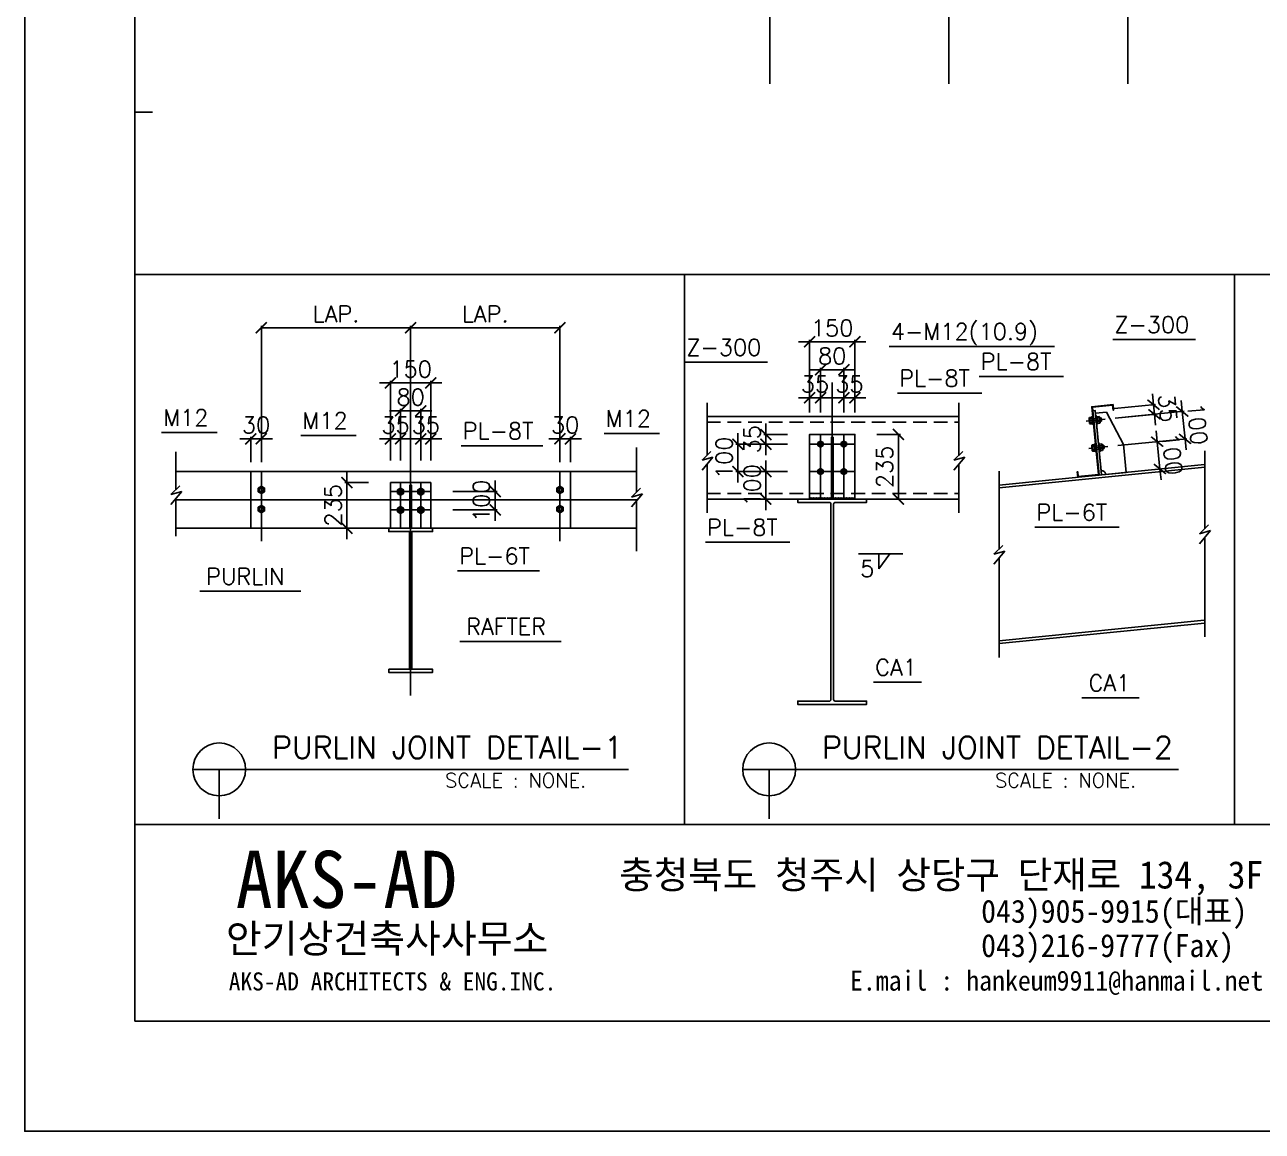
# Model space of a CAD drawing. Header units: metres. Extents: x -297536 to 1852864, y -630451 to -422551.
# Drawn here: x 290464 to 369226, y -630451 to -560020 of the extents above; entities that cross this region are included whole.
import ezdxf
from ezdxf.enums import TextEntityAlignment as Align

# ---------------------------------------------------------------- set-up
doc = ezdxf.new("R2010")
doc.units = ezdxf.units.M
doc.header["$LTSCALE"] = 700
doc.linetypes.add('CEN', pattern=[62, 60, -1, 0, -1])
doc.linetypes.add('HIDDEN', pattern=[0.375, 0.25, -0.125])
for name, color, linetype in [('CEN', 152, 'CEN'), ('DIM', 7, 'Continuous'), ('MAIN', 1, 'Continuous'), ('sec', 4, 'Continuous'), ('TEX', 3, 'Continuous'), ('된장공장-1$0$FORM', 2, 'Continuous'), ('된장공장-1$0$WID', 4, 'Continuous')]:
    doc.layers.add(name, color=color, linetype=linetype)
doc.styles.add('HGTXT', font='romans.shx', dxfattribs={"bigfont": 'WHGTXT.shx'})
doc.styles.add('WHGTXT', font='romans.shx', dxfattribs={"bigfont": 'WHGTXT.shx'})
doc.styles.add('된장공장-1$0$타이틀', font='GulimChe.ttf')
doc.dimstyles.new('KJ', dxfattribs={"dimscale": 700, "dimtxt": 1.5, "dimasz": 1, "dimexe": 0.18, "dimexo": 2, "dimgap": 0.5, "dimtad": 1, "dimdec": 0, "dimzin": 0, "dimdsep": 46, "dimlunit": 6, "dimtxsty": 'HGTXT', "dimblk": 'ARCHTICK', "dimcen": 0.09, "dimclrt": 3, "dimadec": 0, "dimazin": 0, "dimtfac": 1, "dimtdec": 0, "dimtix": 1, "dimtmove": 0, "dimatfit": 0, "dimldrblk": 'OBLIQUE', "dimfxl": 1, "dimtolj": 1, "dimtzin": 0, "dimarcsym": 0})

# ---------------------------------------------------------------- blocks, each defined once
blk = doc.blocks.new('_ArchTick')
at = {"color": 0, "linetype": 'ByBlock', "const_width": 0.15}
blk.add_lwpolyline([(-0.5, -0.5), (0.5, 0.5)], dxfattribs=at)
blk = doc.blocks.new('*D850')
at = {"color": 0, "lineweight": -2, "transparency": 16777216}
for p, q in [((339011, -586713), (335729, -586713)), ((335855, -586713), (335855, -586013)), ((335855, -586713), (335855, -588463)), ((339011, -588463), (335729, -588463)), ((335855, -588463), (335855, -589163))]:
    blk.add_line(p, q, dxfattribs=at)
at = {"layer": 'Defpoints', "color": 0, "transparency": 16777216}
for p in [(340411, -586713), (335855, -588463), (340411, -588463)]:
    blk.add_point(p, dxfattribs=at)
at = {"color": 0, "lineweight": -2, "transparency": 16777216, "xscale": 700, "yscale": 700, "zscale": 700}
for p, rotation in [((335855, -586713), 270), ((335855, -588463), 90)]:
    blk.add_blockref('_ArchTick', p, dxfattribs=dict(at, rotation=rotation))
at = {"color": 3, "transparency": 16777216, "insert": (334980, -587588), "char_height": 1050, "attachment_point": 5, "rotation": 90, "style": 'HGTXT'}
blk.add_mtext('\\A1;100', dxfattribs=at)
blk = doc.blocks.new('*D851')
at = {"color": 0, "lineweight": -2, "transparency": 16777216}
for p, q in [((337636, -588463), (337636, -587763)), ((339011, -588463), (337510, -588463)), ((337636, -590213), (337636, -588463)), ((339011, -590213), (337510, -590213)), ((337636, -590213), (337636, -590913))]:
    blk.add_line(p, q, dxfattribs=at)
at = {"layer": 'Defpoints', "color": 0, "transparency": 16777216}
for p in [(337636, -588463), (340411, -588463), (340411, -590213)]:
    blk.add_point(p, dxfattribs=at)
at = {"color": 0, "lineweight": -2, "transparency": 16777216, "xscale": 700, "yscale": 700, "zscale": 700}
for p, rotation in [((337636, -588463), 270), ((337636, -590213), 90)]:
    blk.add_blockref('_ArchTick', p, dxfattribs=dict(at, rotation=rotation))
at = {"color": 3, "transparency": 16777216, "insert": (336761, -589338), "char_height": 1050, "attachment_point": 5, "rotation": 90, "style": 'HGTXT'}
blk.add_mtext('\\A1;100', dxfattribs=at)
blk = doc.blocks.new('*D852')
at = {"color": 0, "lineweight": -2, "transparency": 16777216}
for p, q in [((337636, -586100), (337636, -585400)), ((339011, -586100), (337510, -586100)), ((339011, -586713), (337510, -586713)), ((337636, -586713), (337636, -586100)), ((337636, -586713), (337636, -587413))]:
    blk.add_line(p, q, dxfattribs=at)
at = {"layer": 'Defpoints', "color": 0, "transparency": 16777216}
for p in [(337636, -586100), (340411, -586100), (340411, -586713)]:
    blk.add_point(p, dxfattribs=at)
at = {"color": 0, "lineweight": -2, "transparency": 16777216, "xscale": 700, "yscale": 700, "zscale": 700}
for p, rotation in [((337636, -586100), 270), ((337636, -586713), 90)]:
    blk.add_blockref('_ArchTick', p, dxfattribs=dict(at, rotation=rotation))
at = {"color": 3, "transparency": 16777216, "insert": (336761, -586406), "char_height": 1050, "attachment_point": 5, "rotation": 90, "style": 'HGTXT'}
blk.add_mtext('\\A1;35', dxfattribs=at)
blk = doc.blocks.new('*D853')
at = {"color": 0, "lineweight": -2, "transparency": 16777216}
for p, q in [((341111, -581982), (340411, -581982)), ((341111, -584700), (341111, -581856)), ((341111, -581982), (342599, -581982)), ((342599, -584700), (342599, -581856)), ((342599, -581982), (343299, -581982))]:
    blk.add_line(p, q, dxfattribs=at)
at = {"layer": 'Defpoints', "color": 0, "transparency": 16777216}
for p in [(342599, -581982), (341111, -586100), (342599, -586100)]:
    blk.add_point(p, dxfattribs=at)
at = {"color": 0, "lineweight": -2, "transparency": 16777216, "xscale": 700, "yscale": 700, "zscale": 700}
blk.add_blockref('_ArchTick', (341111, -581982), dxfattribs=at)
at = {"color": 0, "lineweight": -2, "transparency": 16777216, "xscale": 700, "yscale": 700, "zscale": 700, "rotation": 180}
blk.add_blockref('_ArchTick', (342599, -581982), dxfattribs=at)
at = {"color": 3, "transparency": 16777216, "insert": (341855, -581107), "char_height": 1050, "attachment_point": 5, "style": 'HGTXT'}
blk.add_mtext('\\A1;80', dxfattribs=at)
blk = doc.blocks.new('*D854')
at = {"color": 0, "lineweight": -2, "transparency": 16777216}
for p, q in [((342599, -583763), (341899, -583763)), ((342599, -584700), (342599, -583637)), ((343299, -583763), (342599, -583763)), ((343299, -584700), (343299, -583637)), ((343299, -583763), (343999, -583763))]:
    blk.add_line(p, q, dxfattribs=at)
at = {"layer": 'Defpoints', "color": 0, "transparency": 16777216}
for p in [(342599, -583763), (342599, -586100), (343299, -586100)]:
    blk.add_point(p, dxfattribs=at)
at = {"color": 0, "lineweight": -2, "transparency": 16777216, "xscale": 700, "yscale": 700, "zscale": 700}
for p, rotation in [((342599, -583763), 4.8024767602e-06), ((343299, -583763), 180.0000048024767)]:
    blk.add_blockref('_ArchTick', p, dxfattribs=dict(at, rotation=rotation))
at = {"color": 3, "transparency": 16777216, "insert": (342949, -582888), "char_height": 1050, "attachment_point": 5, "rotation": 0, "style": 'HGTXT'}
blk.add_mtext('\\A1;35', dxfattribs=at)
blk = doc.blocks.new('*D855')
at = {"color": 0, "lineweight": -2, "transparency": 16777216}
for p, q in [((340411, -583763), (339711, -583763)), ((340411, -584700), (340411, -583637)), ((341111, -583763), (340411, -583763)), ((341111, -584700), (341111, -583637)), ((341111, -583763), (341811, -583763))]:
    blk.add_line(p, q, dxfattribs=at)
at = {"layer": 'Defpoints', "color": 0, "transparency": 16777216}
for p in [(340411, -583763), (340411, -586100), (341111, -586100)]:
    blk.add_point(p, dxfattribs=at)
at = {"color": 0, "lineweight": -2, "transparency": 16777216, "xscale": 700, "yscale": 700, "zscale": 700}
for p, rotation in [((340411, -583763), 4.8024767602e-06), ((341111, -583763), 180.0000048024767)]:
    blk.add_blockref('_ArchTick', p, dxfattribs=dict(at, rotation=rotation))
at = {"color": 3, "transparency": 16777216, "insert": (340761, -582888), "char_height": 1050, "attachment_point": 5, "rotation": 0, "style": 'HGTXT'}
blk.add_mtext('\\A1;35', dxfattribs=at)
blk = doc.blocks.new('*D856')
at = {"color": 0, "lineweight": -2, "transparency": 16777216}
for p, q in [((344699, -586100), (346200, -586100)), ((346074, -590213), (346074, -586100)), ((344699, -590213), (346200, -590213))]:
    blk.add_line(p, q, dxfattribs=at)
at = {"layer": 'Defpoints', "color": 0, "transparency": 16777216}
for p in [(343299, -586100), (346074, -586100), (343299, -590213)]:
    blk.add_point(p, dxfattribs=at)
at = {"color": 0, "lineweight": -2, "transparency": 16777216, "xscale": 700, "yscale": 700, "zscale": 700}
for p, rotation in [((346074, -586100), 90), ((346074, -590213), 270)]:
    blk.add_blockref('_ArchTick', p, dxfattribs=dict(at, rotation=rotation))
at = {"color": 3, "transparency": 16777216, "insert": (345199, -588157), "char_height": 1050, "attachment_point": 5, "rotation": 90, "style": 'HGTXT'}
blk.add_mtext('\\A1;235', dxfattribs=at)
blk = doc.blocks.new('*D857')
at = {"color": 0, "lineweight": -2, "transparency": 16777216}
for p, q in [((340411, -580201), (339711, -580201)), ((340411, -584700), (340411, -580075)), ((340411, -580201), (343299, -580201)), ((343299, -584700), (343299, -580075)), ((343299, -580201), (343999, -580201))]:
    blk.add_line(p, q, dxfattribs=at)
at = {"layer": 'Defpoints', "color": 0, "transparency": 16777216}
for p in [(343299, -580201), (340411, -586100), (343299, -586100)]:
    blk.add_point(p, dxfattribs=at)
at = {"color": 0, "lineweight": -2, "transparency": 16777216, "xscale": 700, "yscale": 700, "zscale": 700}
blk.add_blockref('_ArchTick', (340411, -580201), dxfattribs=at)
at = {"color": 0, "lineweight": -2, "transparency": 16777216, "xscale": 700, "yscale": 700, "zscale": 700, "rotation": 180}
blk.add_blockref('_ArchTick', (343299, -580201), dxfattribs=at)
at = {"color": 3, "transparency": 16777216, "insert": (341855, -579326), "char_height": 1050, "attachment_point": 5, "style": 'HGTXT'}
blk.add_mtext('\\A1;150', dxfattribs=at)
blk = doc.blocks.new('*D858')
at = {"color": 0, "lineweight": -2, "transparency": 16777216}
for p, q in [((364137, -584640), (364067, -583943)), ((359855, -585068), (364262, -584627)), ((364137, -584640), (364311, -586381)), ((360029, -586809), (364436, -586369)), ((364311, -586381), (364381, -587078))]:
    blk.add_line(p, q, dxfattribs=at)
at = {"layer": 'Defpoints', "color": 0, "transparency": 16777216}
for p in [(358462, -585207), (364311, -586381), (358636, -586949)]:
    blk.add_point(p, dxfattribs=at)
at = {"color": 0, "lineweight": -2, "transparency": 16777216, "xscale": 700, "yscale": 700, "zscale": 700}
for p, rotation in [((364137, -584640), 275.7099951563064), ((364311, -586381), 95.7099951563064)]:
    blk.add_blockref('_ArchTick', p, dxfattribs=dict(at, rotation=rotation))
at = {"color": 3, "transparency": 16777216, "insert": (365094, -585424), "char_height": 1050, "attachment_point": 5, "rotation": 275.71, "style": 'HGTXT'}
blk.add_mtext('\\A1;100', dxfattribs=at)
blk = doc.blocks.new('*D859')
at = {"color": 0, "lineweight": -2, "transparency": 16777216}
for p, q in [((362539, -586559), (362469, -585862)), ((360029, -586809), (362664, -586546)), ((362713, -588298), (362539, -586559)), ((360238, -588545), (362838, -588285)), ((362713, -588298), (362782, -588994))]:
    blk.add_line(p, q, dxfattribs=at)
at = {"layer": 'Defpoints', "color": 0, "transparency": 16777216}
for p in [(362539, -586559), (358636, -586949), (358845, -588685)]:
    blk.add_point(p, dxfattribs=at)
at = {"color": 0, "lineweight": -2, "transparency": 16777216, "xscale": 700, "yscale": 700, "zscale": 700}
for p, rotation in [((362539, -586559), 275.7100048159164), ((362713, -588298), 95.71000481591636)]:
    blk.add_blockref('_ArchTick', p, dxfattribs=dict(at, rotation=rotation))
at = {"color": 3, "transparency": 16777216, "insert": (363496, -587341), "char_height": 1050, "attachment_point": 5, "rotation": 275.71, "style": 'HGTXT'}
blk.add_mtext('\\A1;100', dxfattribs=at)
blk = doc.blocks.new('*D860')
at = {"color": 0, "lineweight": -2, "transparency": 16777216}
for p, q in [((362304, -584207), (362234, -583511)), ((359829, -584455), (362429, -584195)), ((362365, -584817), (362304, -584207)), ((359855, -585068), (362490, -584804)), ((362365, -584817), (362434, -585514))]:
    blk.add_line(p, q, dxfattribs=at)
at = {"layer": 'Defpoints', "color": 0, "transparency": 16777216}
for p in [(362304, -584207), (358436, -584594), (358462, -585207)]:
    blk.add_point(p, dxfattribs=at)
at = {"color": 0, "lineweight": -2, "transparency": 16777216, "xscale": 700, "yscale": 700, "zscale": 700}
for p, rotation in [((362304, -584207), 275.7100048159164), ((362365, -584817), 95.71000481591636)]:
    blk.add_blockref('_ArchTick', p, dxfattribs=dict(at, rotation=rotation))
at = {"color": 3, "transparency": 16777216, "insert": (363205, -584425), "char_height": 1050, "attachment_point": 5, "rotation": 275.71, "style": 'HGTXT'}
blk.add_mtext('\\A1;35', dxfattribs=at)
blk = doc.blocks.new('*D861')
at = {"color": 0, "lineweight": -2, "transparency": 16777216}
for p, q in [((324521, -586375), (323821, -586375)), ((324521, -587857), (324521, -586249)), ((325193, -586375), (324521, -586375)), ((325193, -587857), (325193, -586249)), ((325193, -586375), (325893, -586375))]:
    blk.add_line(p, q, dxfattribs=at)
at = {"layer": 'Defpoints', "color": 0, "transparency": 16777216}
for p in [(324521, -586375), (324521, -589257), (325193, -589257)]:
    blk.add_point(p, dxfattribs=at)
at = {"color": 0, "lineweight": -2, "transparency": 16777216, "xscale": 700, "yscale": 700, "zscale": 700}
for p, rotation in [((324521, -586375), 359.9999751338426), ((325193, -586375), 179.9999751338425)]:
    blk.add_blockref('_ArchTick', p, dxfattribs=dict(at, rotation=rotation))
at = {"color": 3, "transparency": 16777216, "insert": (324857, -585500), "char_height": 1050, "attachment_point": 5, "rotation": 359.99998, "style": 'HGTXT'}
blk.add_mtext('\\A1;30', dxfattribs=at)
blk = doc.blocks.new('*D862')
at = {"color": 0, "lineweight": -2, "transparency": 16777216}
for p, q in [((304849, -586375), (304149, -586375)), ((304849, -587857), (304849, -586249)), ((305522, -586375), (304849, -586375)), ((305522, -587857), (305522, -586249)), ((305522, -586375), (306222, -586375))]:
    blk.add_line(p, q, dxfattribs=at)
at = {"layer": 'Defpoints', "color": 0, "transparency": 16777216}
for p in [(304849, -586375), (304849, -589257), (305522, -589257)]:
    blk.add_point(p, dxfattribs=at)
at = {"color": 0, "lineweight": -2, "transparency": 16777216, "xscale": 700, "yscale": 700, "zscale": 700}
for p, rotation in [((304849, -586375), 359.9999751338426), ((305522, -586375), 179.9999751338425)]:
    blk.add_blockref('_ArchTick', p, dxfattribs=dict(at, rotation=rotation))
at = {"color": 3, "transparency": 16777216, "insert": (305186, -585500), "char_height": 1050, "attachment_point": 5, "rotation": 359.99998, "style": 'HGTXT'}
blk.add_mtext('\\A1;30', dxfattribs=at)
blk = doc.blocks.new('*D863')
at = {"color": 0, "lineweight": -2, "transparency": 16777216}
for p, q in [((305522, -586686), (305522, -579176)), ((315021, -579302), (305522, -579302)), ((315021, -586686), (315021, -579176))]:
    blk.add_line(p, q, dxfattribs=at)
at = {"layer": 'Defpoints', "color": 0, "transparency": 16777216}
for p in [(305522, -579302), (305522, -588086), (315021, -588086)]:
    blk.add_point(p, dxfattribs=at)
at = {"color": 0, "lineweight": -2, "transparency": 16777216, "xscale": 700, "yscale": 700, "zscale": 700}
for p, rotation in [((305522, -579302), 179.9999751338425), ((315021, -579302), 359.9999751338426)]:
    blk.add_blockref('_ArchTick', p, dxfattribs=dict(at, rotation=rotation))
at = {"color": 3, "transparency": 16777216, "insert": (310272, -578427), "char_height": 1050, "attachment_point": 5, "rotation": 359.99998, "style": 'HGTXT'}
blk.add_mtext('\\A1;LAP.', dxfattribs=at)
blk = doc.blocks.new('*D864')
at = {"color": 0, "lineweight": -2, "transparency": 16777216}
for p, q in [((315021, -586686), (315021, -579176)), ((324521, -579302), (315021, -579302)), ((324521, -586686), (324521, -579176))]:
    blk.add_line(p, q, dxfattribs=at)
at = {"layer": 'Defpoints', "color": 0, "transparency": 16777216}
for p in [(315021, -579302), (315021, -588086), (324521, -588086)]:
    blk.add_point(p, dxfattribs=at)
at = {"color": 0, "lineweight": -2, "transparency": 16777216, "xscale": 700, "yscale": 700, "zscale": 700}
for p, rotation in [((315021, -579302), 179.9999751338425), ((324521, -579302), 359.9999751338426)]:
    blk.add_blockref('_ArchTick', p, dxfattribs=dict(at, rotation=rotation))
at = {"color": 3, "transparency": 16777216, "insert": (319771, -578427), "char_height": 1050, "attachment_point": 5, "rotation": 359.99998, "style": 'HGTXT'}
blk.add_mtext('\\A1;LAP.', dxfattribs=at)
blk = doc.blocks.new('*D865')
at = {"color": 0, "lineweight": -2, "transparency": 16777216}
for p, q in [((310967, -589155), (310967, -588455)), ((312343, -589155), (310841, -589155)), ((310967, -592069), (310967, -589155)), ((312343, -592069), (310841, -592069)), ((310967, -592069), (310967, -592769))]:
    blk.add_line(p, q, dxfattribs=at)
at = {"layer": 'Defpoints', "color": 0, "transparency": 16777216}
for p in [(310967, -589155), (313743, -589155), (313743, -592069)]:
    blk.add_point(p, dxfattribs=at)
at = {"color": 0, "lineweight": -2, "transparency": 16777216, "xscale": 700, "yscale": 700, "zscale": 700}
for p, rotation in [((310967, -589155), 270), ((310967, -592069), 90)]:
    blk.add_blockref('_ArchTick', p, dxfattribs=dict(at, rotation=rotation))
at = {"color": 3, "transparency": 16777216, "insert": (310092, -590612), "char_height": 1050, "attachment_point": 5, "rotation": 90, "style": 'HGTXT'}
blk.add_mtext('\\A1;235', dxfattribs=at)
blk = doc.blocks.new('*D866')
at = {"color": 0, "lineweight": -2, "transparency": 16777216}
for p, q in [((320401, -589737), (320401, -589037)), ((317710, -589737), (320527, -589737)), ((320401, -590903), (320401, -589737)), ((317710, -590903), (320527, -590903)), ((320401, -590903), (320401, -591603))]:
    blk.add_line(p, q, dxfattribs=at)
at = {"layer": 'Defpoints', "color": 0, "transparency": 16777216}
for p in [(316310, -589737), (320401, -589737), (316310, -590903)]:
    blk.add_point(p, dxfattribs=at)
at = {"color": 0, "lineweight": -2, "transparency": 16777216, "xscale": 700, "yscale": 700, "zscale": 700}
for p, rotation in [((320401, -589737), 270), ((320401, -590903), 90)]:
    blk.add_blockref('_ArchTick', p, dxfattribs=dict(at, rotation=rotation))
at = {"color": 3, "transparency": 16777216, "insert": (319526, -590320), "char_height": 1050, "attachment_point": 5, "rotation": 90, "style": 'HGTXT'}
blk.add_mtext('\\A1;100', dxfattribs=at)
blk = doc.blocks.new('*D867')
at = {"color": 0, "lineweight": -2, "transparency": 16777216}
for p, q in [((314384, -584598), (313684, -584598)), ((314384, -587755), (314384, -584472)), ((314384, -584598), (315668, -584598)), ((315668, -587755), (315668, -584472)), ((315668, -584598), (316368, -584598))]:
    blk.add_line(p, q, dxfattribs=at)
at = {"layer": 'Defpoints', "color": 0, "transparency": 16777216}
for p in [(315668, -584598), (314384, -589155), (315668, -589155)]:
    blk.add_point(p, dxfattribs=at)
at = {"color": 0, "lineweight": -2, "transparency": 16777216, "xscale": 700, "yscale": 700, "zscale": 700}
blk.add_blockref('_ArchTick', (314384, -584598), dxfattribs=at)
at = {"color": 0, "lineweight": -2, "transparency": 16777216, "xscale": 700, "yscale": 700, "zscale": 700, "rotation": 180}
blk.add_blockref('_ArchTick', (315668, -584598), dxfattribs=at)
at = {"color": 3, "transparency": 16777216, "insert": (315026, -583723), "char_height": 1050, "attachment_point": 5, "style": 'HGTXT'}
blk.add_mtext('\\A1;80', dxfattribs=at)
blk = doc.blocks.new('*D868')
at = {"color": 0, "lineweight": -2, "transparency": 16777216}
for p, q in [((315668, -586379), (314968, -586379)), ((315668, -587755), (315668, -586253)), ((316310, -586379), (315668, -586379)), ((316310, -587755), (316310, -586253)), ((316310, -586379), (317010, -586379))]:
    blk.add_line(p, q, dxfattribs=at)
at = {"layer": 'Defpoints', "color": 0, "transparency": 16777216}
for p in [(315668, -586379), (315668, -589155), (316310, -589155)]:
    blk.add_point(p, dxfattribs=at)
at = {"color": 0, "lineweight": -2, "transparency": 16777216, "xscale": 700, "yscale": 700, "zscale": 700}
for p, rotation in [((315668, -586379), 4.8024767602e-06), ((316310, -586379), 180.0000048024767)]:
    blk.add_blockref('_ArchTick', p, dxfattribs=dict(at, rotation=rotation))
at = {"color": 3, "transparency": 16777216, "insert": (315989, -585504), "char_height": 1050, "attachment_point": 5, "rotation": 0, "style": 'HGTXT'}
blk.add_mtext('\\A1;35', dxfattribs=at)
blk = doc.blocks.new('*D869')
at = {"color": 0, "lineweight": -2, "transparency": 16777216}
for p, q in [((313743, -586379), (313043, -586379)), ((313743, -587755), (313743, -586253)), ((314384, -586379), (313743, -586379)), ((314384, -587755), (314384, -586253)), ((314384, -586379), (315084, -586379))]:
    blk.add_line(p, q, dxfattribs=at)
at = {"layer": 'Defpoints', "color": 0, "transparency": 16777216}
for p in [(313743, -586379), (313743, -589155), (314384, -589155)]:
    blk.add_point(p, dxfattribs=at)
at = {"color": 0, "lineweight": -2, "transparency": 16777216, "xscale": 700, "yscale": 700, "zscale": 700}
for p, rotation in [((313743, -586379), 4.8024767602e-06), ((314384, -586379), 180.0000048024767)]:
    blk.add_blockref('_ArchTick', p, dxfattribs=dict(at, rotation=rotation))
at = {"color": 3, "transparency": 16777216, "insert": (314063, -585504), "char_height": 1050, "attachment_point": 5, "rotation": 0, "style": 'HGTXT'}
blk.add_mtext('\\A1;35', dxfattribs=at)
blk = doc.blocks.new('*D870')
at = {"color": 0, "lineweight": -2, "transparency": 16777216}
for p, q in [((313743, -582817), (313043, -582817)), ((313743, -587755), (313743, -582691)), ((313743, -582817), (316310, -582817)), ((316310, -587755), (316310, -582691)), ((316310, -582817), (317010, -582817))]:
    blk.add_line(p, q, dxfattribs=at)
at = {"layer": 'Defpoints', "color": 0, "transparency": 16777216}
for p in [(316310, -582817), (313743, -589155), (316310, -589155)]:
    blk.add_point(p, dxfattribs=at)
at = {"color": 0, "lineweight": -2, "transparency": 16777216, "xscale": 700, "yscale": 700, "zscale": 700}
blk.add_blockref('_ArchTick', (313743, -582817), dxfattribs=at)
at = {"color": 0, "lineweight": -2, "transparency": 16777216, "xscale": 700, "yscale": 700, "zscale": 700, "rotation": 180}
blk.add_blockref('_ArchTick', (316310, -582817), dxfattribs=at)
at = {"color": 3, "transparency": 16777216, "insert": (315026, -581942), "char_height": 1050, "attachment_point": 5, "style": 'HGTXT'}
blk.add_mtext('\\A1;150', dxfattribs=at)
blk = doc.blocks.new('Form01')
at = {"ltscale": 0.015}
blk.add_lwpolyline([(0, 0), (420, 0), (420, -297), (0, -297)], close=True, dxfattribs=at)
at = {"layer": '된장공장-1$0$FORM', "color": 4, "ltscale": 250}
blk.add_line((410, -269.1), (10, -269.1), dxfattribs=at)
at = {"layer": '된장공장-1$0$WID', "ltscale": 250}
for p, q in [((10, -10), (10, -287)), ((11.62, -204.32), (10, -204.32)), ((110, -269.1), (110, -267.47)), ((10, -287), (410, -287))]:
    blk.add_line(p, q, dxfattribs=at)
at = {"color": 1, "ltscale": 250, "style": '된장공장-1$0$타이틀'}
for s, height, p in [('AKS-AD', 5.192, (19.18, -276.69)), ('AKS-AD ARCHITECTS & ENG.INC.', 1.6458, (18.55, -284.2))]:
    blk.add_text(s, height=height, dxfattribs=at).set_placement(p)
at = {"color": 4, "ltscale": 250, "style": '된장공장-1$0$타이틀'}
blk.add_text('안기상건축사사무소', height=2.596, dxfattribs=at).set_placement((18.29, -280.77))
at = {"layer": '된장공장-1$0$FORM', "color": 7, "ltscale": 250, "style": '된장공장-1$0$타이틀'}
for s, height, p in [('충청북도 청주시 상당구 단재로 134, 3F', 2.5, (112.61, -274.93)), ('E.mail : hankeum9911@hanmail.net', 1.8172, (112.61, -284.21))]:
    blk.add_text(s, height=height, dxfattribs=at).set_placement(p, align=Align.RIGHT)
for s, p in [('043)905-9915(대표)', (86.96, -278.04)), ('043)216-9777(Fax)', (86.96, -281.16))]:
    blk.add_text(s, height=2.0934, dxfattribs=at).set_placement(p)

msp = doc.modelspace()

# ---------------------------------------------------------------- linework, layer by layer
for p, q in [((333895.8, -584087.6), (333895.8, -587415.9)), ((349923, -584087.6), (349923, -587415.9)), ((358203.8, -585069.5), (358236.3, -585024)), ((358203.8, -585069.5), (358236.1, -585393.4)), ((358245.7, -585118.1), (358207.3, -585104.6)), ((358388.2, -585103.8), (358209, -585121.7)), ((358245.7, -585118.1), (358210.7, -585138.9)), ((358378.8, -585009.8), (358236.3, -585024)), ((358236.3, -585024), (358277.1, -585431.5)), ((358642.4, -585078.4), (358450.9, -585097.5)), ((358695.7, -584978.1), (358838.1, -584963.8)), ((358705.1, -585072.1), (358966.8, -585046)), ((358838.1, -584963.8), (358878.9, -585371.3)), ((358879.1, -585002), (358838.1, -584963.8)), ((358847.5, -585057.9), (358882.6, -585037.1)), ((358847.5, -585057.9), (358886, -585071.3)), ((358879.1, -585002), (358911.4, -585325.8)), ((358904.1, -585052.2), (358925, -585261.2)), ((358925, -585050.1), (358945.9, -585259.1)), ((358945.9, -585048), (358966.8, -585257)), ((358966.8, -585046), (358987.7, -585254.9)), ((358266.6, -585327), (358228.2, -585313.6)), ((358409.1, -585312.8), (358229.9, -585330.7)), ((358266.6, -585327), (358231.6, -585347.8)), ((358236.1, -585393.4), (358277.1, -585431.5)), ((358277.1, -585431.5), (358419.5, -585417.2)), ((358663.3, -585287.3), (358471.7, -585306.5)), ((358726, -585281.1), (358987.7, -585254.9)), ((358878.9, -585371.3), (358736.4, -585385.6)), ((358868.4, -585266.8), (358903.5, -585246)), ((358868.4, -585266.8), (358906.9, -585280.3)), ((358911.4, -585325.8), (358878.9, -585371.3)), ((358377.9, -586811), (358410.5, -586765.5)), ((358552.9, -586751.3), (358410.5, -586765.5)), ((358410.5, -586765.5), (358451.2, -587173)), ((358869.8, -586719.6), (359012.3, -586705.3)), ((359012.3, -586705.3), (359053, -587112.8)), ((359053.2, -586743.5), (359012.3, -586705.3)), ((359053.2, -586743.5), (359085.6, -587067.4)), ((300086.3, -587211.1), (300086.3, -589609.3)), ((329409, -586938.1), (329409, -589761.8)), ((334265, -587539.1), (333572.2, -588370.1)), ((334134.1, -587177.5), (333576.2, -587735.5)), ((333576.2, -587735.5), (334265, -587539.1)), ((333895.8, -587415.9), (333895.8, -587415.9)), ((350292.2, -587539.1), (349599.4, -588370.1)), ((350161.3, -587177.5), (349603.4, -587735.5)), ((349603.4, -587735.5), (350292.2, -587539.1)), ((349923, -587415.9), (349923, -587415.9)), ((358377.9, -586811), (358410.3, -587134.9)), ((358419.9, -586859.6), (358381.4, -586846.1)), ((358562.3, -586845.3), (358383.1, -586863.2)), ((358419.9, -586859.6), (358384.8, -586880.4)), ((358440.7, -587068.5), (358402.3, -587055.1)), ((358583.2, -587054.3), (358404, -587072.2)), ((358440.7, -587068.5), (358405.7, -587089.3)), ((358410.3, -587134.9), (358451.2, -587173)), ((358451.2, -587173), (358593.6, -587158.7)), ((358816.5, -586819.9), (358625, -586839)), ((358837.4, -587028.8), (358645.9, -587048)), ((358879.2, -586813.6), (359140.9, -586787.5)), ((358900.1, -587022.6), (359161.8, -586996.4)), ((359053, -587112.8), (358910.6, -587127.1)), ((359021.7, -586799.4), (359056.7, -586778.6)), ((359021.7, -586799.4), (359060.1, -586812.8)), ((359042.6, -587008.3), (359077.6, -586987.5)), ((359042.6, -587008.3), (359081, -587021.8)), ((359085.6, -587067.4), (359053, -587112.8)), ((359078.2, -586793.7), (359099.1, -587002.7)), ((359099.1, -586791.6), (359120, -587000.6)), ((359120, -586789.5), (359140.9, -586998.5)), ((359140.9, -586787.5), (359161.8, -586996.4)), ((365562.5, -587133.5), (365562.5, -592097.9)), ((333895.8, -587981.9), (333895.8, -591088.1)), ((349923, -587981.9), (349923, -591088.1)), ((352472.5, -588442.4), (352472.5, -593406.8)), ((300455.5, -589732.6), (299762.7, -590563.5)), ((300324.6, -589370.9), (299766.7, -589928.9)), ((299766.7, -589928.9), (300455.5, -589732.6)), ((300086.3, -589609.3), (300086.3, -589609.3)), ((313742.6, -589154.5), (315026.2, -589154.6)), ((313742.6, -592069.2), (313742.6, -589154.5)), ((315026.2, -589154.5), (316309.8, -589154.6)), ((316309.8, -592069.2), (316309.8, -589154.5)), ((329778.1, -589885.1), (329085.4, -590716.1)), ((329647.3, -589523.5), (329089.3, -590081.5)), ((329089.3, -590081.5), (329778.1, -589885.1)), ((365562.5, -589668.3), (365562.5, -592097.9)), ((300086.3, -590175.4), (300086.3, -592573.6)), ((329409, -590327.9), (329409, -593537.7)), ((352472.5, -590977.1), (352472.5, -593406.8)), ((365931.7, -592221.2), (365238.9, -593052.1)), ((365800.8, -591859.6), (365242.9, -592417.5)), ((365242.9, -592417.5), (365931.7, -592221.2)), ((365562.5, -592097.9), (365562.5, -592097.9)), ((365562.5, -592664), (365562.5, -595093.7)), ((365562.5, -592664), (365562.5, -598978.4)), ((344822, -594652.5), (345514.2, -593697)), ((344822, -593697), (344822, -594652.5)), ((352841.7, -593530.1), (352148.9, -594361)), ((352710.8, -593168.4), (352152.9, -593726.4)), ((352152.9, -593726.4), (352841.7, -593530.1)), ((352472.5, -593406.8), (352472.5, -593406.8)), ((352472.5, -593972.9), (352472.5, -596402.5)), ((352472.5, -593972.9), (352472.5, -600287.2))]:
    msp.add_line(p, q)
at = {"color": 5}
for points in [[(332464.2, -610917.4), (297464.2, -610917.4), (297464.2, -575917.4), (332464.2, -575917.4)], [(367464.2, -610917.1), (332464.2, -610917.1), (332464.2, -575917.4), (367464.2, -575917.4)], [(402464.2, -610917.4), (367464.2, -610917.4), (367464.2, -575917.4), (402464.2, -575917.4)]]:
    msp.add_lwpolyline(points, close=True, dxfattribs=at)
for points in [[(358437.3, -584961.7), (358486.4, -585452.8), (358423.7, -585459), (358374.6, -584968)], [(358628.8, -584942.6), (358677.9, -585433.6), (358740.6, -585427.3), (358691.5, -584936.3)], [(341276.7, -586808.5), (341110.9, -586904.2), (340945.1, -586808.5), (340945.1, -586617), (341110.9, -586521.3), (341276.7, -586617)], [(342764.4, -586808.5), (342598.5, -586904.2), (342432.7, -586808.5), (342432.7, -586617), (342598.5, -586521.3), (342764.4, -586617)], [(358611.4, -586703.2), (358660.5, -587194.3), (358597.8, -587200.5), (358548.7, -586709.5)], [(358803, -586684.1), (358852.1, -587175.1), (358914.8, -587168.9), (358865.7, -586677.8)], [(341276.7, -588558.7), (341110.9, -588654.4), (340945.1, -588558.7), (340945.1, -588367.2), (341110.9, -588271.5), (341276.7, -588367.2)], [(342764.4, -588558.7), (342598.5, -588654.4), (342432.7, -588558.7), (342432.7, -588367.2), (342598.5, -588271.5), (342764.4, -588367.2)], [(305324, -589513.9), (305525.8, -589397.5), (305727.5, -589514.1), (305727.3, -589747), (305525.6, -589863.3), (305323.9, -589746.8)], [(314191.8, -589626.1), (314384.4, -589514.9), (314577, -589626.1), (314577, -589848.5), (314384.4, -589959.7), (314191.8, -589848.5)], [(315475.4, -589626.1), (315668, -589514.9), (315860.6, -589626.1), (315860.6, -589848.5), (315668, -589959.7), (315475.4, -589848.5)], [(324728.3, -589513.9), (324526.6, -589397.5), (324324.9, -589514.1), (324325, -589747), (324526.8, -589863.3), (324728.4, -589746.8)], [(305324, -590734.2), (305525.8, -590617.8), (305727.5, -590734.4), (305727.3, -590967.3), (305525.6, -591083.7), (305323.9, -590967.1)], [(314191.8, -590792.2), (314384.4, -590681), (314577, -590792.2), (314577, -591014.6), (314384.4, -591125.8), (314191.8, -591014.6)], [(315475.4, -590792.2), (315668, -590681), (315860.6, -590792.2), (315860.6, -591014.6), (315668, -591125.8), (315475.4, -591014.6)], [(324728.3, -590734.2), (324526.6, -590617.8), (324324.9, -590734.4), (324325, -590967.3), (324526.8, -591083.7), (324728.4, -590967.1)]]:
    msp.add_lwpolyline(points, close=True)
for centre, radius in [((341110.9, -586712.7), 165.8), ((341110.9, -586712.7), 105), ((342598.5, -586712.7), 165.8), ((342598.5, -586712.7), 105), ((341110.9, -588462.9), 165.8), ((342598.5, -588462.9), 165.8), ((341110.9, -588462.9), 105), ((342598.5, -588462.9), 105), ((305525.7, -589630.4), 201.7), ((305525.7, -589630.4), 127.7), ((314384.4, -589737.3), 192.6), ((314384.4, -589737.3), 122), ((315668, -589737.3), 192.6), ((315668, -589737.3), 122), ((324526.7, -589630.4), 201.7), ((324526.7, -589630.4), 127.7), ((305525.7, -590850.8), 201.7), ((314384.4, -590903.4), 192.6), ((315668, -590903.4), 192.6), ((324526.7, -590850.8), 201.7), ((305525.7, -590850.8), 127.7), ((314384.4, -590903.4), 122), ((315668, -590903.4), 122), ((324526.7, -590850.8), 127.7)]:
    msp.add_circle(centre, radius)
for centre, start in [((340498.3, -590213.1), 0), ((340673.3, -590213.1), 0), ((340848.4, -590213.1), 0), ((341023.4, -590213.1), 0), ((341198.4, -590213.1), 0), ((341373.4, -590213.1), 0), ((341548.4, -590213.1), 0), ((341723.5, -590213.1), 0), ((341898.5, -590213.1), 0), ((342073.5, -590213.1), 0), ((342248.5, -590213.1), 0), ((342423.5, -590213.1), 0), ((342598.5, -590213.1), 0), ((342773.6, -590213.1), 0), ((342948.6, -590213.1), 0), ((343123.6, -590213.1), 0), ((343298.6, -590213.1), 89.997551)]:
    msp.add_arc(centre, 87.5, start, 180)
at = {"layer": 'CEN'}
for p, q in [((337880, -488252.5), (337880, -563790)), ((349280, -488252.5), (349280, -563790)), ((360680, -488252.5), (360680, -563790)), ((341854.7, -582793.9), (341854.7, -590213.1)), ((359219.2, -585131.5), (358017.5, -585251.7)), ((315026.2, -586403.9), (315026.2, -602717)), ((340410.8, -586712.7), (343298.6, -586712.7)), ((341110.9, -586100.2), (341110.9, -590213.1)), ((342598.5, -586100.2), (342598.5, -590213.1)), ((359393.3, -586873), (358191.6, -586993.2)), ((305525.7, -588459), (305525.7, -592897.2)), ((324526.7, -588459), (324526.7, -592897.2)), ((340410.8, -588462.9), (343298.6, -588462.9)), ((315026.2, -589737.4), (313742.6, -589737.3)), ((314384.4, -589154.7), (314384.4, -592069.2)), ((316309.8, -589737.4), (315026.2, -589737.3)), ((315668, -589154.7), (315668, -592069.2)), ((300086.3, -590264), (329462.3, -590264)), ((315026.2, -590903.3), (313742.6, -590903.2)), ((316309.8, -590903.3), (315026.2, -590903.2))]:
    msp.add_line(p, q, dxfattribs=at)
at = {"layer": 'DIM'}
for points in [[(342598.5, -586712.7, 0, 350, 0), (343041.3, -585760.6, 0, 0, 0), (345490.9, -580492.6, 0, 0, 0)], [(359053.7, -584266.4, 0, 350, 0), (359215.7, -583229, 0, 0, 0), (359711.1, -580054.6, 0, 0, 0)], [(340410.8, -586100.2, 0, 350, 0), (339882.8, -585192.6, 0, 0, 0), (337738.7, -581507.2, 0, 0, 0)], [(358514.1, -584586.4, 0, 350, 0), (357815.4, -583802.6, 0, 0, 0), (356568.9, -582404, 0, 0, 0)], [(343298.6, -586100.2, 0, 350, 0), (344052.6, -585369.4, 0, 0, 0), (346017.4, -583464.7, 0, 0, 0)], [(305525.7, -589630.1, 0, 350, 0), (304883.9, -588799, 0, 0, 0), (302713, -585987.9, 0, 0, 0)], [(324526.7, -589630.4, 0, 350, 0), (325173.6, -588803.4, 0, 0, 0), (327339.4, -586034.6, 0, 0, 0)], [(314384.4, -589737.3, 0, 350, 0), (313733.7, -588913.2, 0, 0, 0), (311571.7, -586174.8, 0, 0, 0)], [(315927.3, -589469.2, 0, 350, 0), (316617.1, -588677.6, 0, 0, 0), (318236.7, -586819.1, 0, 0, 0)], [(359479.4, -587559.1, 0, 350, 0), (359629.4, -588598.3, 0, 0, 0), (360121.3, -592005.5, 0, 0, 0)], [(340851.3, -589072.5, 0, 350, 0), (340430.1, -590034.3, 0, 0, 0), (339149.9, -592957.8, 0, 0, 0)], [(342248.5, -590125.6, 0, 350, 0), (342604.3, -591113.5, 0, 0, 0), (343535, -593697, 0, 0, 0)], [(315078.7, -591544.6, 0, 350, 0), (315784.7, -592321.8, 0, 0, 0), (318014.3, -594776.3, 0, 0, 0)], [(310709.5, -591698.6, 0, 350, 0), (310163.9, -592595.7, 0, 0, 0), (308042.8, -596082.8, 0, 0, 0)], [(315061.6, -595899, 0, 350, 0), (315772.8, -596671.4, 0, 0, 0), (318165.9, -599270.6, 0, 0, 0)], [(341942.2, -598340.8, 0, 350, 0), (342557.2, -599191.9, 0, 0, 0), (344491.4, -601868.8, 0, 0, 0)], [(362285.4, -598426.7, 0, 350, 0), (362077.5, -599455.9, 0, 0, 0), (361389.9, -602859.8, 0, 0, 0)]]:
    msp.add_lwpolyline(points, format="xyseb", dxfattribs=at)
for points in [[(364977.5, -580054.6), (359711.1, -580054.6)], [(355998.7, -580492.6), (345490.9, -580492.6)], [(337738.7, -581507.2), (332472.3, -581507.2)], [(356568.9, -582404), (351204.9, -582404)], [(351381.5, -583464.7), (346017.4, -583464.7)], [(302704.9, -585977.5), (299176.7, -585977.5)], [(311563.5, -586164.5), (308035.4, -586164.5)], [(330867.5, -586034.6), (327339.4, -586034.6)], [(323444.4, -586819.1), (318236.7, -586819.1)], [(360121.3, -592005.5), (354757.3, -592005.5)], [(339149.9, -592957.8), (333785.9, -592957.8)], [(343535, -593697), (346352.6, -593697)], [(346234.7, -593697), (343535, -593697)], [(323222.1, -594776.3), (318014.3, -594776.3)], [(308042.8, -596082.8), (301611.9, -596082.8)], [(324596.8, -599270.6), (318165.9, -599270.6)], [(347532.2, -601868.8), (344491.4, -601868.8)], [(361389.9, -602859.8), (357736.2, -602859.8)]]:
    msp.add_lwpolyline(points, dxfattribs=at)
for points in [[(358844.7, -588684.6), (359001.4, -588668.9), (358592.4, -584578.6), (358435.7, -584594.2)], [(340410.8, -590213.1), (343298.6, -590213.1), (343298.6, -586100.2), (340410.8, -586100.2)], [(341802.2, -590178.1), (341907.2, -590178.1), (341907.2, -586275.2), (341802.2, -586275.2)], [(314973.7, -592069.2), (315078.7, -592069.2), (315078.7, -589316.3), (314973.7, -589316.3)]]:
    msp.add_lwpolyline(points, close=True, dxfattribs=at)
msp.add_lwpolyline([(359262.7, -588642.8), (360568.8, -588512.2), (360390.7, -586730.9), (359306.5, -584683.1), (358609.9, -584752.7), (358975.3, -588407.7, -0.4142136)], format="xyb", close=True, dxfattribs=at)
at = {"layer": 'MAIN'}
for p, q in [((352472.5, -589321.8), (365547.3, -588014.4)), ((352472.5, -589497.7), (365564.7, -588188.6)), ((352472.5, -599232), (365529.9, -597926.4)), ((352472.5, -599407.9), (365547.3, -598100.5))]:
    msp.add_line(p, q, dxfattribs=at)
msp.add_lwpolyline([(341854.7, -590213.1), (344042.5, -590213.1), (344042.5, -590423.1), (342047.2, -590423.1, 0.4142136), (341942.2, -590528.2), (341942.2, -602968.4, 0.4142136), (342047.2, -603073.4), (344042.5, -603073.4), (344042.5, -603283.5), (339667, -603283.5), (339667, -603073.4), (341662.2, -603073.4, 0.4142136), (341767.2, -602968.4), (341767.2, -590528.2, 0.4142136), (341662.2, -590423.1), (339667, -590423.1), (339667, -590213.1)], format="xyb", close=True, dxfattribs=at)
msp.add_lwpolyline([(313626.2, -601038.9), (313626.2, -601248.9), (316426.2, -601248.9), (316426.2, -601038.9), (315096.2, -601038.9), (315096.2, -592279.2), (316426.2, -592279.2), (316426.2, -592069.2), (313626.2, -592069.2), (313626.2, -592279.2), (314956.2, -592279.2), (314956.2, -601038.9)], close=True, dxfattribs=at)
at = {"layer": 'sec'}
for p, q in [((333880.6, -584962.6), (349907.8, -584962.6)), ((329409, -588456.7), (300086.3, -588456.7)), ((304853.3, -588458.7), (304853.3, -592069.2)), ((325199, -588458.7), (325199, -592069.2)), ((333880.6, -590213.1), (349907.8, -590213.1)), ((333880.6, -590213.1), (349907.8, -590213.1)), ((329409, -592069.2), (300086.3, -592069.2))]:
    msp.add_line(p, q, dxfattribs=at)
at = {"layer": 'sec', "linetype": 'HIDDEN', "ltscale": 5}
for p, q in [((333880.6, -585312.6), (349907.8, -585312.6)), ((333880.6, -589863.1), (349907.8, -589863.1))]:
    msp.add_line(p, q, dxfattribs=at)
at = {"layer": 'sec'}
msp.add_lwpolyline([(359732.9, -584198.5), (359767.7, -584546.8), (359732.9, -584550.3), (359701.6, -584236.8), (358412.9, -584365.7), (358844.7, -588684.6), (357486.3, -588820.4), (357451.5, -588472.1), (357486.3, -588468.6), (357517.7, -588782.1), (358806.4, -588653.3), (358374.5, -584334.3)], close=True, dxfattribs=at)
at = {"layer": 'TEX'}
for p, q in [((301163.5, -607417.5), (304943.5, -607417.5)), ((302843.5, -607417.5), (302843.5, -610567.5)), ((304943.5, -607417.5), (328890.3, -607417.5)), ((336163.5, -607417.3), (339943.5, -607417.3)), ((337843.5, -607417.3), (337843.5, -610567.3)), ((339943.5, -607417.3), (363890.2, -607417.4))]:
    msp.add_line(p, q, dxfattribs=at)
for centre in [(302843.5, -607417.5), (337843.5, -607417.3)]:
    msp.add_circle(centre, 1680, dxfattribs=at)

# ---------------------------------------------------------------- block references
at = {"xscale": 700, "yscale": 700, "zscale": 700}
msp.add_blockref('Form01', (290464.2, -422550.9), dxfattribs=at)

# ---------------------------------------------------------------- texts
at = {"layer": 'TEX', "style": 'WHGTXT'}
for s, rotation, p in [('4-M12(10.9)', 359.999975, (345591.5, -580071.3)), ('Z-300', 359.999975, (359811.7, -579633.3)), ('Z-300', 359.999975, (332572.9, -581085.9)), ('PL-8T', 359.999975, (351305.5, -581982.7)), ('PL-8T', 359.999975, (346118.1, -583043.4)), ('M12', 359.999975, (299277.3, -585556.3)), ('M12', 359.999975, (308136, -585743.2)), ('M12', 359.999975, (327440, -585613.3)), ('PL-8T', 359.999975, (318337.3, -586397.8)), ('PL-6T', 359.999975, (354857.9, -591584.3)), ('PL-8T', 359.999975, (333886.5, -592536.5)), ('PL-6T', 359.999975, (318115, -594355)), ('PURLIN', 359.999975, (302006.4, -595661.5)), ('5', 359.999883, (343635.6, -595168.3)), ('RAFTER', 359.999975, (318560.3, -598849.3)), ('CA1', 359.999975, (344592.1, -601447.5)), ('CA1', 359.999975, (358170.6, -602438.5))]:
    msp.add_text(s, height=1050, rotation=rotation, dxfattribs=at).set_placement(p)
for s, p in [('PURLIN JOINT DETAIL-1', (317371.8, -606717.5)), ('PURLIN JOINT DETAIL-2', (352371.8, -606717.4))]:
    msp.add_text(s, height=1400, dxfattribs=at).set_placement(p, align=Align.CENTER)
for p in [(317220.4, -608117.5), (352220.4, -608117.4)]:
    msp.add_text('SCALE : NONE.', height=903, rotation=359.999975, dxfattribs=at).set_placement(p, align=Align.MIDDLE_LEFT)

# ---------------------------------------------------------------- dimensions: what is measured, and where the dimension line sits
for base, p1, p2, angle, text, override, picture, middle in [((305521.8, -579302.4), (315021.3, -588086.1), (305521.8, -588086.1), 179.999975, 'LAP.', {"dimtxt": 1.5}, '*D863', (310271.5, -578427.4)), ((315021.3, -579302.4), (324520.8, -588086.1), (315021.3, -588086.1), 179.999975, 'LAP.', {"dimtxt": 1.5}, '*D864', (319771, -578427.4)), ((343298.6, -580200.5), (340410.8, -586100.2), (343298.6, -586100.2), 359.999995, '150', {"dimtxt": 1.5, "dimtxsty": 'HGTXT'}, '*D857', (341854.7, -579325.5)), ((342598.5, -581981.5), (341110.9, -586100.2), (342598.5, -586100.2), 359.999995, '80', {"dimtxt": 1.5, "dimtxsty": 'HGTXT'}, '*D853', (341854.7, -581106.5)), ((316309.8, -582817.4), (313742.6, -589154.6), (316309.8, -589154.6), 359.999995, '150', {"dimtxt": 1.5, "dimtxsty": 'HGTXT'}, '*D870', (315026.2, -581942.4)), ((340410.8, -583762.5), (341110.9, -586100.2), (340410.8, -586100.2), 180.000005, '35', {"dimtxt": 1.5, "dimtxsty": 'HGTXT'}, '*D855', (340760.9, -582887.5)), ((342598.5, -583762.5), (343298.6, -586100.2), (342598.5, -586100.2), 180.000005, '35', {"dimtxt": 1.5, "dimtxsty": 'HGTXT'}, '*D854', (342948.6, -582887.5)), ((315668, -584598.4), (314384.4, -589154.7), (315668, -589154.6), 359.999995, '80', {"dimtxt": 1.5, "dimtxsty": 'HGTXT'}, '*D867', (315026.2, -583723.4)), ((362303.6, -584207.5), (358461.8, -585207.2), (358435.7, -584594.2), 95.710005, '35', {"dimtxt": 1.5}, '*D860', (363204.8, -584425.2)), ((364310.9, -586381.3), (358461.8, -585207.2), (358636, -586948.7), 275.709995, '100', {"dimtxt": 1.5}, '*D858', (365094.4, -585423.5)), ((304849.4, -586375.1), (305521.8, -589257), (304849.4, -589257), 179.999975, '30', {"dimtxt": 1.5}, '*D862', (305185.6, -585500.1)), ((313742.6, -586379.3), (314384.4, -589154.7), (313742.6, -589154.6), 180.000005, '35', {"dimtxt": 1.5, "dimtxsty": 'HGTXT'}, '*D869', (314063.5, -585504.3)), ((315668, -586379.3), (316309.8, -589154.6), (315668, -589154.6), 180.000005, '35', {"dimtxt": 1.5, "dimtxsty": 'HGTXT'}, '*D868', (315988.9, -585504.3)), ((324520.8, -586375.1), (325193.1, -589257), (324520.8, -589257), 179.999975, '30', {"dimtxt": 1.5}, '*D861', (324856.9, -585500.1)), ((337635.6, -586100.2), (340410.8, -586712.7), (340410.8, -586100.2), 89.999995, '35', {"dimtxt": 1.5}, '*D852', (336760.6, -586406.5)), ((346073.8, -586100.2), (343298.6, -590213.1), (343298.6, -586100.2), 90.000005, '235', {"dimtxt": 1.5}, '*D856', (345198.8, -588156.6)), ((362538.7, -586558.5), (358844.7, -588684.6), (358636, -586948.7), 95.710005, '100', {"dimtxt": 1.5}, '*D859', (363496.3, -587341.1)), ((335854.6, -588462.9), (340410.8, -586712.7), (340410.8, -588462.9), 270.000005, '100', {"dimtxt": 1.5}, '*D850', (334979.6, -587587.8)), ((337635.6, -588462.9), (340410.8, -590213.1), (340410.8, -588462.9), 89.999995, '100', {"dimtxt": 1.5}, '*D851', (336760.6, -589338)), ((310967.3, -589154.5), (313742.6, -592069.2), (313742.6, -589154.5), 89.999995, '235', {"dimtxt": 1.5}, '*D865', (310092.3, -590611.9)), ((320400.8, -589737.4), (316309.8, -590903.3), (316309.8, -589737.4), 89.999975, '100', {"dimtxt": 1.5}, '*D866', (319525.8, -590320.3))]:
    dim = msp.add_linear_dim(base=base, p1=p1, p2=p2, angle=angle, text=text, dimstyle='KJ', override=override)
    dim.commit()
    dim.dimension.update_dxf_attribs({"geometry": picture, "text_midpoint": middle})

doc.saveas('drawing.dxf')
